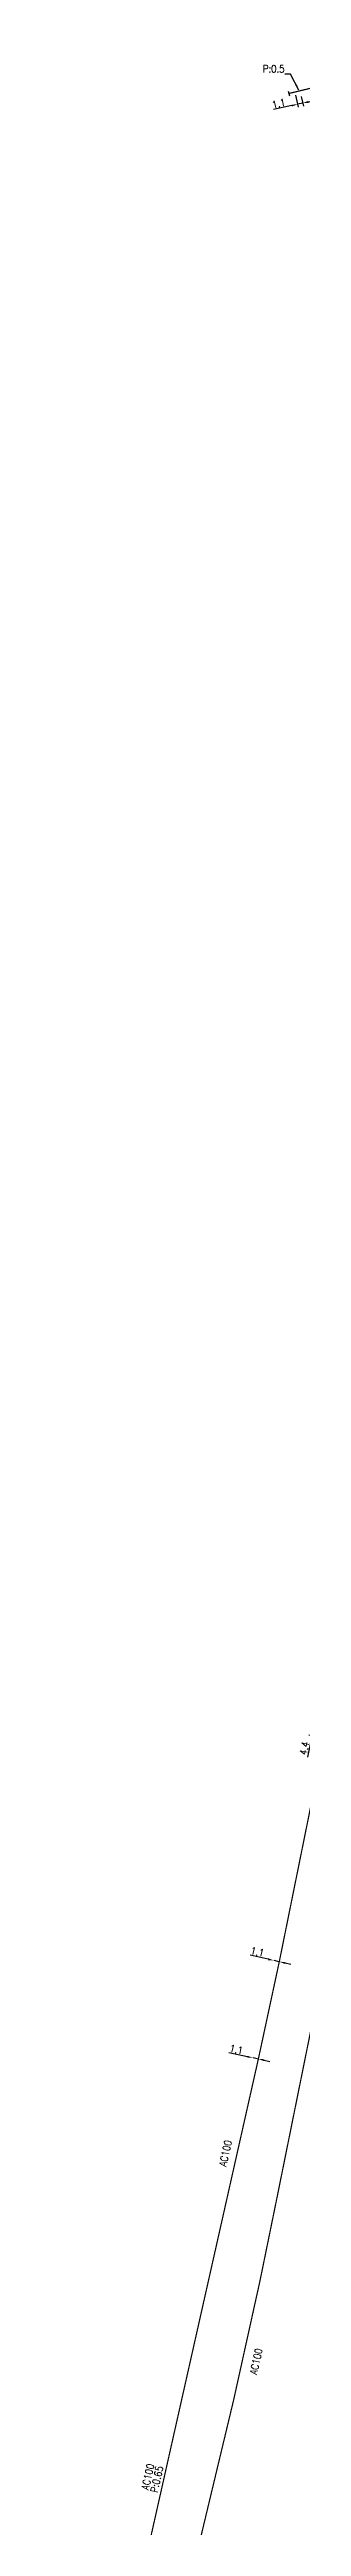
# Model space of a CAD drawing. Header units: millimetres. Extents: x 107995 to 109002, y 120994 to 122000.
# Drawn here: x 108288 to 108339, y 121494 to 122000 of the extents above; entities that cross this region are included whole.
import ezdxf
from ezdxf.enums import TextEntityAlignment as Align

# ---------------------------------------------------------------- set-up
doc = ezdxf.new("R2010")
doc.units = ezdxf.units.MM
doc.header["$PDMODE"] = 34
doc.linetypes.add('L_25_AP', pattern=[2000, 1000, 1000])
doc.linetypes.add('L_25_PE', pattern=[2000, 1000, 1000])
doc.layers.get('0').update_dxf_attribs({"linetype": 'CONTINUOUS'})
doc.layers.get('DEFPOINTS').update_dxf_attribs({"linetype": 'CONTINUOUS'})
doc.layers.add('L_150', color=1, linetype='CONTINUOUS')
doc.layers.add('L_340', color=7, linetype='CONTINUOUS')
doc.styles.add('G_ROMANS', font='ROMANS.SHX', dxfattribs={"width": 0.75})
doc.styles.get("Standard").update_dxf_attribs({"font": 'romans.shx', "width": 0.85})
doc.dimstyles.get("Standard").update_dxf_attribs({"dimtxt": 1.5, "dimasz": 1.2, "dimexe": 0.625, "dimexo": 0.625, "dimgap": 0.25, "dimtad": 1, "dimdec": 1, "dimzin": 0, "dimdsep": 46, "dimtxsty": 'Standard', "dimcen": -0.5, "dimadec": 0, "dimazin": 0, "dimtfac": 1, "dimtdec": 1, "dimtmove": 0, "dimatfit": 3, "dimfxl": 0, "dimtolj": 1, "dimtzin": 0, "dimarcsym": 0})

# ---------------------------------------------------------------- blocks, each defined once
blk = doc.blocks.new('*D782')
at = {"layer": 'DEFPOINTS', "color": 0, "linetype": 'Continuous', "transparency": 16777216}
for p in [(108329.24, 121589.98), (108329.24, 121589.98), (108330.32, 121589.75)]:
    blk.add_point(p, dxfattribs=at)
at = {"layer": 'L_150', "color": 0, "linetype": 'Continuous', "lineweight": -2, "transparency": 16777216}
for p, q in [((108328.07, 121590.22), (108324.32, 121590.99)), ((108330.32, 121589.75), (108329.24, 121589.98)), ((108331.5, 121589.51), (108332.67, 121589.27))]:
    blk.add_line(p, q, dxfattribs=at)
at = {"layer": 'L_150', "color": 0, "linetype": 'Continuous', "transparency": 16777216}
for points in [[(108328.11, 121590.41), (108328.03, 121590.02), (108329.24, 121589.98)], [(108331.54, 121589.71), (108331.46, 121589.32), (108330.32, 121589.75)]]:
    blk.add_solid(points, dxfattribs=at)
at = {"layer": 'L_150', "color": 0, "linetype": 'Continuous', "transparency": 16777216, "insert": (108325.81, 121591.7), "char_height": 1.5, "attachment_point": 5, "rotation": 348.3621}
blk.add_mtext('\\A1;1.1', dxfattribs=at)
blk = doc.blocks.new('*D831')
at = {"layer": 'DEFPOINTS', "color": 0, "linetype": 'Continuous', "transparency": 16777216}
for p in [(108333.53, 121609.86), (108333.53, 121609.86), (108334.6, 121609.62)]:
    blk.add_point(p, dxfattribs=at)
at = {"layer": 'L_150', "color": 0, "linetype": 'Continuous', "lineweight": -2, "transparency": 16777216}
for p, q in [((108332.36, 121610.12), (108328.62, 121610.95)), ((108334.6, 121609.62), (108333.53, 121609.86)), ((108335.77, 121609.36), (108336.95, 121609.1))]:
    blk.add_line(p, q, dxfattribs=at)
at = {"layer": 'L_150', "color": 0, "linetype": 'Continuous', "transparency": 16777216}
for points in [[(108332.4, 121610.31), (108332.31, 121609.92), (108333.53, 121609.86)], [(108335.82, 121609.56), (108335.73, 121609.17), (108334.6, 121609.62)]]:
    blk.add_solid(points, dxfattribs=at)
at = {"layer": 'L_150', "color": 0, "linetype": 'Continuous', "transparency": 16777216, "insert": (108330.12, 121611.64), "char_height": 1.5, "attachment_point": 5, "rotation": 347.5218}
blk.add_mtext('\\A1;1.1', dxfattribs=at)
blk = doc.blocks.new('*D832')
at = {"layer": 'DEFPOINTS', "color": 0, "linetype": 'Continuous', "transparency": 16777216}
for p in [(108344.72, 121659.54), (108341.28, 121655.76), (108343.29, 121655.34)]:
    blk.add_point(p, dxfattribs=at)
at = {"layer": 'L_150', "color": 0, "linetype": 'Continuous', "lineweight": -2, "transparency": 16777216}
for p, q in [((108344.11, 121659.67), (108341.56, 121660.19)), ((108341.28, 121655.76), (108340.39, 121651.41)), ((108342.68, 121655.47), (108340.67, 121655.88)), ((108341.93, 121658.89), (108341.53, 121656.93))]:
    blk.add_line(p, q, dxfattribs=at)
at = {"layer": 'L_150', "color": 0, "linetype": 'Continuous', "transparency": 16777216}
for points in [[(108341.73, 121658.93), (108342.13, 121658.85), (108342.17, 121660.06)], [(108341.33, 121656.97), (108341.72, 121656.89), (108341.28, 121655.76)]]:
    blk.add_solid(points, dxfattribs=at)
at = {"layer": 'L_150', "color": 0, "linetype": 'Continuous', "transparency": 16777216, "insert": (108339.74, 121653.2), "char_height": 1.5, "attachment_point": 5, "rotation": 78.3491}
blk.add_mtext('\\A1;4.4', dxfattribs=at)
blk = doc.blocks.new('L_340_07')
at = {"color": 0, "linetype": 'Continuous', "const_width": 0.25, "flags": 128}
blk.add_lwpolyline([(0, 0), (1.25, 0)], dxfattribs=at)
at = {"color": 0, "linetype": 'Continuous', "flags": 128}
blk.add_lwpolyline([(1.25, -0.5), (1.25, 0.5)], dxfattribs=at)
at = {"color": 0, "linetype": 'Continuous', "style": 'G_ROMANS', "width": 0.75, "flags": 3}
for tag, p in [('DEF_LEG', (0.72, -3.47)), ('DEF_COUP', (0.72, -5.97)), ('DEF_TYPE', (0.72, -8.47))]:
    blk.add_attdef(tag, text='', height=1.2, dxfattribs=at).set_placement(p, align=Align.MIDDLE)
blk = doc.blocks.new('*D878')
at = {"layer": 'DEFPOINTS', "color": 0, "linetype": 'Continuous', "transparency": 16777216}
for p in [(108337.77, 121991.44), (108338.96, 121991.13), (108339.39, 121989.18)]:
    blk.add_point(p, dxfattribs=at)
at = {"layer": 'L_340', "color": 0, "linetype": 'Continuous', "lineweight": -2, "transparency": 16777216}
for p, q in [((108337.15, 121988.68), (108333.42, 121987.85)), ((108337.9, 121990.83), (108338.46, 121988.33)), ((108339.39, 121989.18), (108338.32, 121988.94)), ((108339.1, 121990.52), (108339.53, 121988.57)), ((108340.57, 121989.44), (108341.74, 121989.7))]:
    blk.add_line(p, q, dxfattribs=at)
at = {"layer": 'L_340', "color": 0, "linetype": 'Continuous', "transparency": 16777216}
for points in [[(108337.11, 121988.87), (108337.19, 121988.48), (108338.32, 121988.94)], [(108340.52, 121989.63), (108340.61, 121989.24), (108339.39, 121989.18)]]:
    blk.add_solid(points, dxfattribs=at)
at = {"layer": 'L_340', "color": 0, "linetype": 'Continuous', "transparency": 16777216, "insert": (108334.48, 121989.11), "char_height": 1.5, "attachment_point": 5, "rotation": 12.5246}
blk.add_mtext('\\A1;1.1', dxfattribs=at)

msp = doc.modelspace()

# ---------------------------------------------------------------- linework, layer by layer
at = {"layer": 'L_150', "linetype": 'L_25_AP', "const_width": 0.25, "flags": 128}
for points in [[(108288.03, 121387.37), (108287.78, 121388.36), (108287.75, 121398.56), (108288.42, 121410.02), (108291.63, 121422.99), (108299.79, 121454.27), (108330.32, 121589.75), (108334.6, 121609.62), (108344.72, 121659.54), (108351.25, 121692.69), (108358.19, 121726.83), (108363.71, 121758.01), (108367.15, 121773.28), (108369.42, 121783.7), (108374.81, 121810.22), (108379.82, 121832.42), (108383.9, 121855.07), (108386.64, 121868.34), (108390.92, 121889.42), (108392.69, 121898.58), (108393.95, 121903.32), (108395.78, 121908.87), (108398.98, 121916.3), (108405.89, 121928.83), (108419.54, 121953.4), (108431.25, 121974.17), (108436.44, 121984.41), (108438.23, 121990.56), (108439.2, 121997.47), (108439.06, 122000)], [(108448.22, 122000), (108447.53, 121993.84), (108446.18, 121981.89), (108445.85, 121979.76), (108428.53, 121950.02), (108420.15, 121934.9), (108411.5, 121919.71), (108408.36, 121914.08), (108405.88, 121909.29), (108403.53, 121903.37), (108402.33, 121899.28), (108400.3, 121891.11), (108397, 121874.92), (108390.04, 121837.98), (108381.96, 121798.31), (108375.68, 121767.72), (108357.48, 121676.05), (108345.64, 121618.3), (108333.95, 121560.55), (108330.63, 121544.34), (108325.26, 121520.09), (108318.69, 121492.7), (108314.87, 121477.46), (108299.73, 121416.69), (108298.64, 121412.33), (108297.76, 121407.24), (108297.36, 121402.66), (108297.07, 121397.21), (108297.25, 121393.48), (108297.84, 121388.41), (108298.73, 121382.57)]]:
    msp.add_lwpolyline(points, dxfattribs=at)
at = {"layer": 'L_150', "linetype": 'L_25_PE', "flags": 128}
msp.add_lwpolyline([(108373.08, 122000, 0.25, 0.25, 0), (108363.11, 121997.56, 0.25, 0.25, 0), (108339.88, 121991.95, 0.25, 0.25, 0), (108337.77, 121991.44, 0, 0, 0)], format="xyseb", dxfattribs=at)

# ---------------------------------------------------------------- block references
at = {"layer": 'L_340', "rotation": 193.5882907682029}
msp.add_blockref('L_340_07', (108337.77, 121991.44), dxfattribs=at)

# ---------------------------------------------------------------- texts
at = {"layer": 'L_150', "linetype": 'Continuous', "width": 0.85}
for s, rotation, p in [('AC100', 77.3001, (108323.74, 121567.69)), ('AC100', 77.6766, (108330.02, 121525.19)), ('AC100', 77.3001, (108307.87, 121501.62)), ('P:0.65', 77.3001, (108309.69, 121501.07))]:
    msp.add_text(s, height=1.5, rotation=rotation, dxfattribs=at).set_placement(p)
at = {"layer": 'L_150', "linetype": 'Continuous', "insert": (108335.67, 121995.44), "char_height": 1.5, "attachment_point": 9}
msp.add_mtext('P:0.5', dxfattribs=at)

# ---------------------------------------------------------------- dimensions: what is measured, and where the dimension line sits
at = {"layer": 'L_150', "linetype": 'Continuous'}
for base, p1, p2, angle, picture, middle in [((108341.28, 121655.76), (108344.72, 121659.54), (108343.29, 121655.34), 78.3491, '*D832', (108340.71, 121653)), ((108333.53, 121609.86), (108334.6, 121609.62), (108333.53, 121609.86), 347.5218, '*D831', (108329.9, 121610.66)), ((108329.24, 121589.98), (108330.32, 121589.75), (108329.24, 121589.98), 348.3621, '*D782', (108325.61, 121590.73))]:
    dim = msp.add_linear_dim(base=base, p1=p1, p2=p2, angle=angle, dimstyle='Standard', dxfattribs=at)
    dim.commit()
    dim.dimension.update_dxf_attribs({"geometry": picture, "text_midpoint": middle, "dimtype": 160})
at = {"layer": 'L_340', "linetype": 'Continuous'}
dim = msp.add_linear_dim(base=(108339.39, 121989.18), p1=(108337.77, 121991.44), p2=(108338.96, 121991.13), angle=192.5246, dimstyle='Standard', dxfattribs=at)
dim.commit()
dim.dimension.update_dxf_attribs({"geometry": '*D878', "text_midpoint": (108334.7, 121988.13), "dimtype": 160})

# ---------------------------------------------------------------- leaders
at = {"layer": 'L_150', "linetype": 'Continuous'}
msp.add_leader([(108338.6, 121991.84), (108336.91, 121995.11), (108335.71, 121995.11)], dimstyle='Standard', dxfattribs=at)

doc.saveas('drawing.dxf')
